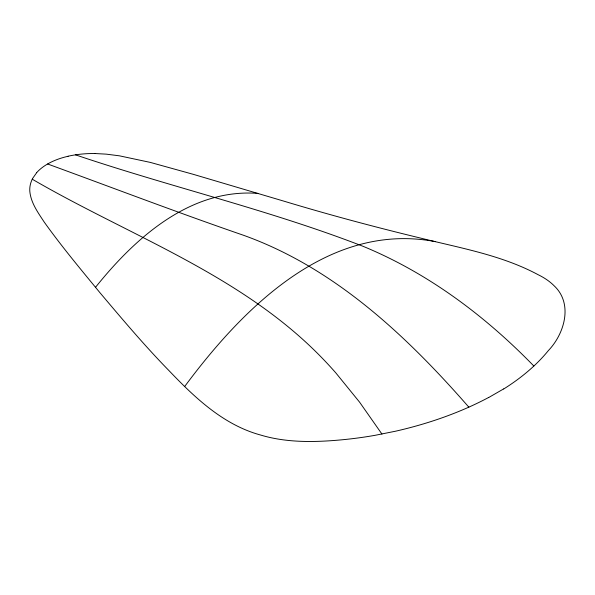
<?xml version="1.0" encoding="UTF-8"?>
<svg xmlns="http://www.w3.org/2000/svg" width="595" height="595" viewBox="0 0 595 595"><rect width="100%" height="100%" fill="white"/><g stroke="black" fill="none" stroke-linecap="round" stroke-linejoin="round"><path stroke-width="0.89" d="M184.733 386.43C242.626 308.389 328.529 221.288 435.354 241.622M95.49 287.34C134.924 238.082 190.229 188.288 257.858 193.397M36.689 172.662L32.755 178.247A67.488 38.965 0 0 0 29.832 191.545C30.985 203.029 38.11 212.742 44.238 222.099C61.657 246.508 80.927 269.535 99.945 292.703C122.392 319.299 144.838 345.948 169.196 370.834C195.004 397.832 223.519 424.927 260.558 435.019A92.708 53.528 0 0 0 271.045 437.727C291.156 442.063 311.914 442.07 332.345 440.605A254.541 146.958 0 0 0 375.229 435.287L395.601 431.197A298.69 172.446 0 0 0 488.681 397.453M503.645 388.914L488.74 397.497M68.127 156.247L64.305 157.214A59.827 34.54 0 0 0 36.652 172.654M94.798 153.525L106.237 154.142L119.402 155.823L150.29 162.398L193.36 174.35L284.202 201.244C329.02 214.78 374.262 226.881 419.765 237.888C459.801 247.951 501.436 255.002 538.178 274.734A70.917 40.943 0 0 1 554.101 285.764C573.335 303.725 564.499 333.75 548.367 350.581A263.548 152.156 0 0 1 503.734 388.966M75.491 154.841C170.906 187.09 269.446 209.968 363.396 246.442C428.221 273.209 485.17 315.938 533.834 366.014M47.637 163.989C112.871 187.827 177.749 212.608 243.414 235.241C334.256 267.72 406.504 335.751 468.845 407.166M32.264 179.207C129.353 235.702 239.889 274.347 320.08 355.951A298.653 151.442 65.4 0 1 335.759 372.82L359.588 402.161L381.938 434.06M68.113 156.225A68.157 39.352 0 0 1 94.798 153.555"/></g></svg>
